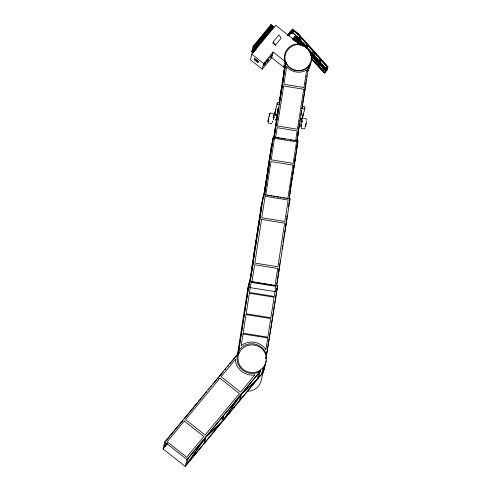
<?xml version="1.0" encoding="UTF-8"?>
<svg xmlns="http://www.w3.org/2000/svg" width="491" height="491" viewBox="0 0 491 491"><rect width="100%" height="100%" fill="white"/><g stroke="black" fill="none" stroke-linecap="round" stroke-linejoin="round"><path stroke-width="0.74" d="M265.962 358.786L277.581 285.793L249.514 281.282L238.571 351.507L239.142 352.998L237.988 353.637L164.767 441.98L163.067 448.897L185.248 466.45L258.475 378.107L258.874 376.867C262.317 374.271 264.753 370.11 264.526 365.715M264.483 367.882L266.183 360.971L266.638 356.018L265.944 353.281A15.141 14.699 13.8 0 0 240.062 349.113L238.571 351.507L237.724 354.962M256.234 48.83L256.259 48.087L273.389 27.416L274.266 27.073M271.799 26.152L271.879 25.182L271.001 25.526L253.865 46.191L252.448 52.617L253.325 52.273L254.663 46.823L271.799 26.152L272.677 25.808L272.591 26.784L255.461 47.455L254.455 51.543M271.001 25.526L271.081 24.55L253.049 46.307L251.65 51.985L252.527 51.647M273.389 27.416L273.469 26.44L272.591 26.784M268.503 59.129L267.92 60.503M271.854 55.084L271.431 56.226M307.722 71.305L309.729 66.432L309.864 65.088M309.729 66.432C314.234 56.416 309.631 46.976 299.295 43.975L275.721 25.317L251.828 54.145L250.435 59.822L262.255 69.176L271.75 57.717L273.143 52.04L285.94 62.087L274.248 137.124M269.228 116.404L269.307 115.6M276.163 121.768L276.145 122.185L276.163 121.799M305.23 126.383L305.187 126.807L305.316 126.291M306.139 121.332L306.151 120.958M253.074 263.379L254.596 250.036L256.474 241.204M260.021 218.059L261.55 204.722L263.311 196.609M279.931 263.108L278.102 274.174M280.128 261.691L280.269 260.138M286.799 218.532L285.486 226.676M286.965 217.047L287.137 215.567M286.4 222.306L286.83 218.599M286.996 217.12L287.167 215.635M264.011 195.025L264.268 192.791L263.814 195.756M264.127 194.326L266.122 184.027L264.539 194.387M295.079 158.034L293.354 169.15M295.116 158.077L294.428 164.025L297.712 142.562L296.767 146.969M273.26 118.036L273.585 115.489L273.064 113.489L270.191 113.028L269.025 114.796M277.679 112.009L275.825 126.715L274.622 131.613M284.179 70.317L282.325 85.023L281.005 90.657M299.559 123.032L297.773 133.877M299.762 121.688L299.933 120.086M305.967 82.071L304.156 92.928M306.169 80.708L306.335 79.131M306.63 77.026L306.814 75.553M268.178 120.019L268.006 121.381L268.528 123.382L271.4 123.842L272.266 122.609M301.13 125.156L300.952 126.518L301.48 128.489L304.352 128.955L305.218 127.721M268.577 119.859L268.737 118.804M268.626 119.902L268.792 118.828M302.02 122.56L302.186 121.48M305.66 125.862L306.053 123.351M306.396 121.94L305.795 125.696M249.44 283.344L261.623 203.918L263.673 194.479L290.058 198.72L276.715 285.707M249.489 283.252L252.957 264.054L254.485 250.705L251.189 272.18M254.737 249.047L258.033 227.572L259.794 219.446L254.706 249.318M249.637 286.001L249.403 287.517L275.789 291.758L276.016 290.249M250.33 281.466L263.673 194.479M263.784 195.774L271.382 146.103L273.358 136.915L298 140.88L289.125 198.824M267.933 168.861L271.222 147.368M269.792 160.06L273.076 138.603C269.835 156.015 267.54 173.587 264.532 191.073L269.559 161.49M264.489 194.859L273.358 136.915M251.987 281.779L254.602 264.766L277.654 268.473L275.046 285.486M265.741 195.449L270.922 161.582L292.949 165.123L287.879 198.241M289.058 199.088L290.758 187.985M294.158 165.792L289.923 191.662M237.46 354.643L247.82 288.192L249.514 281.282M273.677 137.517L278.305 108.002L277.949 110.26M279.091 102.772L284.547 67.764L285.94 62.087M274.254 136.866L275.666 127.813M275.936 126.089L278.833 107.517L277.691 112.157M279.502 103.208L282.165 86.121L279.305 102.594M275.598 137.523L277.127 127.715L297.172 130.937L295.643 140.745M296.945 141.291L308.587 66.782L311.128 60.749M270.713 329.59L265.926 358.191M270.829 328.841L277.145 288.309L276.237 292.022M268.528 118.607L268.73 117.312M301.474 123.744L300.983 126.475L301.37 126.193M249.937 281.779L252.847 264.766M290.39 187.943L290.641 186.47M290.893 184.99L291.145 183.517M291.396 182.038L291.685 180.24M291.893 179.086L292.188 177.282M292.397 176.134L294.195 165.449M283.019 242.192L283.27 240.713M283.491 239.516L283.773 237.748M283.994 236.558L286.179 223.693M276.666 284.093L276.949 282.325M277.17 281.134L279.226 269.007M279.244 102.84L282.208 85.765M278.391 107.836L278.133 109.333L278.458 108.008M273.99 137.474L275.709 127.457L274.512 132.349M301.664 108.732L301.977 107.013M302.18 105.761L302.499 104.018M302.695 102.791L305.015 89.43M296.84 140.776L297.098 139.291M297.356 137.805L298.516 131.122L297.828 133.92M296.797 141.144L298.473 131.484M268.313 119.859L268.006 121.381L268.417 121.081M269.074 116.557L269.32 115.686M269.154 116.637L269.295 115.833M273.272 117.03L273.585 115.489L273.168 115.815M276.992 116.772L277.127 116.244L276.985 116.809M305.12 126.807L305.218 126.316M269.228 115.692L269.326 115.225M296.779 146.533L298 140.88M301.517 125.549L301.689 124.745M288.954 203.802L290.058 198.72M288.413 206.754L289.696 200.85M282.049 249.133L282.853 245.445M253.417 52.537L254.663 46.823L253.841 46.94L252.448 52.617L253.424 51.438M254.737 51.039L255.461 47.455L254.639 47.572L272.677 25.808M255.756 50.131L256.259 48.087L255.437 48.198L273.469 26.44M165.596 442.348L164.522 446.718L167.143 442.968M270.731 25.968L271.081 24.55M262.255 69.176L263.649 63.499L273.143 52.04M273.254 41.833L272.898 43.276L275.328 45.203L281.147 38.181L279.072 34.812L273.254 41.833L275.328 45.203M269.976 57.355L269.811 58.141L270.16 57.766M288.45 35.886L290.666 33.216L291.304 30.632L287.757 34.91M290.666 33.216L291.071 33.535L291.709 30.951L288.162 35.229M185.248 466.45L186.948 459.539L260.175 371.19L260.568 369.956L263.237 367.489L265.152 364.426L266.183 360.971M321.237 59.657L326.754 65.812L325.723 69.09L326.902 70.023L327.607 67.138L297.822 33.873L292.562 29.712L291.85 32.59L291.071 33.535M284.154 66.917L284.547 67.764L283.51 67.022L284.903 61.344A14.165 13.76 13.8 0 1 299.295 43.975M291.445 32.271L292.611 33.192L293.244 30.608L297.749 34.174L299.958 36.635L299.246 39.519L300.424 40.452L301.057 37.868L306.574 44.03L305.868 46.915L307.041 47.842L307.366 47.455M292.611 33.192L293.409 30.865M284.387 68.789L285.78 63.112A14.165 13.76 13.8 0 0 308.587 66.782L307.538 71.042M274.659 113.605L277.194 103.276M275.617 110.414L273.555 118.81A1.129 1.092 13.8 0 0 273.677 119.644M293.52 40.287L294.152 37.703L294.557 38.028L293.925 40.612M294.766 37.875L295.152 36.285M296.981 42.251L297.693 39.366L295.079 36.586L295.478 35.892L306.992 48.615M297.38 41.563L297.055 41.95L295.956 40.722L298.54 37.598L292.937 32.805M297.54 40.913L297.859 39.624M295.883 41.023L298.54 37.598M301.222 38.126L300.676 40.366L301.848 41.293L299.264 44.417L298.086 43.484L298.798 40.6L303.812 46.197M298.485 42.791L299.117 40.207L304.635 46.369M299.32 39.219L300.277 36.248L296.386 32.449M299.62 44.196L301.848 41.293M300.725 45.43L302.879 42.827L301.775 41.594M302.26 46.142L304.058 43.76L302.879 42.827M304.224 46.332L305.156 44.988L303.984 44.061M305.942 46.614L306.58 44.933M247.581 289.905L249.078 283.792L238.767 349.973L237.675 354.422M307.041 47.842L307.679 45.258L313.19 51.42L312.485 54.305L313.663 55.238L314.295 52.654L319.813 58.81L319.101 61.694L320.279 62.627L320.918 60.043L326.429 66.205M307.845 45.516L307.292 47.756L311.779 52.384L310.84 53.722M310.551 55.489L310.901 54.071M307.611 71.25L308.299 68.445M308.514 69.569L309.907 63.891A13.269 12.889 13.8 0 1 286.977 64.321C280.539 55.017 290.568 41.956 301.228 45.123M311.116 58.822L312.356 54.992L317.873 61.154L316.842 64.425L318.015 65.358L320.605 62.24M311.724 57.576L312.356 54.992M312.558 54.004L313.516 51.033L307.998 44.871M317.235 63.738L316.916 64.125L315.738 63.198L312.429 59.497L315.087 56.078L313.909 55.145L314.461 52.911M312.429 59.497L315.087 56.078M300.664 115.164L301.64 111.187M313.528 60.731L316.118 57.613L315.013 56.379M301.149 122.713L303.217 114.317A1.129 1.092 13.8 0 0 303.211 113.746M302.382 118.399L304.923 108.069A1.295 1.258 13.8 0 0 303.413 106.43A1.295 1.258 13.8 0 0 302.732 108.505A1.295 1.258 13.8 0 0 304.923 108.069M314.633 61.964L317.223 58.84L316.118 57.613M315.738 63.198L318.321 60.074L317.223 58.84M323.857 71.127L323.532 71.52L322.354 70.587L317.941 65.659L318.653 62.774L324.17 68.936L323.459 71.821L324.637 72.748L327.221 69.63M318.34 64.965L318.978 62.382M317.941 65.659L320.531 62.541L321.077 60.301M319.046 66.893L321.636 63.769L320.531 62.541M320.15 68.12L322.734 65.002L321.636 63.769M321.255 69.354L323.839 66.236L322.734 65.002M324.017 70.483L324.49 68.544L324.17 68.936M322.354 70.587L324.944 67.463L323.839 66.236M311.202 58.724L322.918 71.686L324.576 72.999L325.668 69.477L307.998 49.744M324.962 72.361L325.668 69.477M325.797 68.789L326.754 65.812M287.401 35.125L292.483 29L298.147 33.48L327.933 66.745L327.159 69.875L324.576 72.999M276.685 289.463L277.581 285.793M258.475 378.107L260.568 369.956A14.214 13.809 13.8 0 1 239.43 364.69A14.214 13.809 13.8 0 1 248.145 345.394A14.214 13.809 13.8 0 1 266.257 357.362L265.913 358.743M261.543 374.4L263.237 367.489M263.458 371.337L265.152 364.426M237.988 353.637L237.19 356.331A15.141 14.699 13.8 0 0 257.64 372.516L260.175 371.19M265.054 63.916L265.336 62.873M266.797 61.13L266.429 62.179L266.914 61.688M265.195 63.695L265.533 62.682L265.054 63.179M266.65 61.332L266.871 61.019L266.631 61.995M265.293 63.591L265.005 63.977M269.283 114.317L270.142 113.09M182.001 421.726L182.873 420.474L165.952 440.893M167.044 443.269L164.859 446.393L167.278 443.471M217.894 378.5L218.765 377.254M271.474 56.164L271.953 54.931L271.726 55.158M263.851 64.628L265.066 63.136M266.92 60.921L268.387 59.147M265.048 63.953L264.784 64.284M270.277 56.87L271.621 55.238M268.025 60.344L268.602 58.975L268.233 59.35M271.474 56.201L271.21 56.533M271.879 25.182L253.841 46.94L253.865 46.191L253.049 46.307M251.65 51.985L252.626 50.812M287.836 35.407L292.562 29.712M263.833 65.438L264.79 64.253M266.901 61.731L267.859 60.546M270.259 57.686L271.216 56.502M289.113 35.303L290.838 33.222M292.728 39.206L295.478 35.892M292.937 39.17L294.152 37.703M293.133 39.526L295.883 36.211M297.822 33.873L298.147 33.48M293.342 39.489L294.557 38.028M295.484 36.905L295.809 36.512L295.404 36.193M297.749 34.174L298.074 33.781M297.436 36.365L294.852 39.489L295.557 36.604L304.647 46.749M297.362 36.665L294.778 39.789L295.956 40.722M299.958 36.635L300.277 36.248M298.16 43.183L300.75 40.066M298.086 43.484L300.676 40.366M300.799 45.129L302.953 42.527M302.333 45.841L304.058 43.76M304.297 46.031L305.156 44.988M306.574 44.03L306.9 43.638L302.382 38.599M308.71 50.96L309.569 49.916M309.815 52.193L310.674 51.15M310.913 53.421L311.779 52.384M313.19 51.42L313.516 51.033M311.398 57.969L313.982 54.845M313.909 55.145L311.325 58.269L312.503 59.196M313.602 60.43L316.192 57.312M314.706 61.663L317.296 58.539M315.811 62.897L318.395 59.773M319.813 58.81L320.132 58.423L315.118 52.819M319.175 61.393L319.5 61.007L318.321 60.074M319.119 66.592L321.709 63.468M320.224 67.819L322.808 64.702M321.329 69.053L323.913 65.935M322.427 70.287L325.017 67.169M327.607 67.138L327.933 66.745M325.269 70.164L325.594 69.777M327.534 67.433L327.859 67.046M184.1 419.001L201.022 398.582M201.5 398.005L204.882 393.923M205.852 392.757L206.815 391.591M208.27 389.836L209.234 388.669M210.688 386.92L211.652 385.754M213.1 384.005L218.421 377.591M223.509 371.448L219.643 376.112L221.858 374.032M224.964 369.698L225.928 368.532M227.376 366.783L228.346 365.611M229.794 363.862L236.564 355.699M163.067 448.897L167.462 443.594M263.845 65.395L263.581 65.72M265.109 63.118L265.392 62.823M263.79 65.456C263.501 65.162 263.348 65.297 263.642 65.622M258.407 377.788L261.077 375.32L262.992 372.258L264.017 368.802L261.347 379.684A14.214 13.809 13.8 0 1 247.409 391.259M257.542 62.289L257.959 62.48L258.094 61.51M303.205 118.147L306.077 118.607L306.507 120.056M272.971 117.134L274.469 117.374M299.197 124.616L301.449 124.978M274.942 137.505L276.415 137.744M277.888 137.977L279.354 138.216M280.827 138.456L282.3 138.689M283.767 138.928L285.24 139.162M290.39 139.99L291.863 140.23M293.336 140.463L294.809 140.702M267.472 195.393L268.964 195.633M270.455 195.872L271.946 196.118M273.444 196.357L274.935 196.596M276.427 196.836L278.667 197.198M280.158 197.437L281.656 197.677M283.147 197.916L284.639 198.155M286.136 198.395L287.628 198.634M251.067 281.736L256.339 282.583M257.849 282.828L271.413 285.007M272.922 285.253L274.432 285.492M254.725 58.828L254.522 59.865M257.812 62.455C259.53 61.725 255.332 59.178 254.835 58.84M254.694 58.754L254.381 59.773M254.933 58.951L257.978 61.326M294.134 30.663L295.257 31.559M292.777 33.038L294.938 34.744M298.467 37.899L299.645 38.832M291.126 32.664L291.531 32.983M305.083 45.289L306.261 46.222M311.705 52.684L312.884 53.617M324.944 67.463L326.116 68.396M271.719 57.693L283.51 67.022M251.828 54.145L263.649 63.499M257.474 62.277L254.491 59.896M164.767 441.98L186.948 459.539M314.805 56.729L316.333 58.423M294.385 40.121L295.404 41.25M295.809 36.512L298.012 38.979M320.482 64.063L323.986 67.985M310.202 52.954L325.343 69.863M312.031 55.385L317.548 61.541M277.206 113.943A1.295 1.258 13.8 0 1 275.273 115.029A1.295 1.258 13.8 0 1 275.255 112.844M276.998 114.225A1.129 1.092 13.8 0 1 276.482 114.888M275.629 114.992A1.129 1.092 13.8 0 1 275.126 114.71M274.942 114.483A1.129 1.092 13.8 0 1 274.825 114.219M274.825 113.648A1.129 1.092 13.8 0 1 275.107 113.157M277.961 109.72A1.129 1.092 13.8 0 1 277.679 110.782M275.789 109.714A1.129 1.092 13.8 0 1 276.077 109.223M275.733 119.387A1.129 1.092 13.8 0 1 275.623 119.651M275.445 119.878A1.129 1.092 13.8 0 1 275.218 120.049M274.088 120.049A1.129 1.092 13.8 0 1 273.855 119.872M302.303 117.435A1.295 1.258 13.8 0 1 300.191 118.834M302.125 118.558A1.129 1.092 13.8 0 1 301.664 118.988M301.449 119.068A1.129 1.092 13.8 0 1 300.866 119.068M302.229 117.73A1.129 1.092 13.8 0 1 302.217 118.356M303.107 114.575A1.129 1.092 13.8 0 1 302.695 114.98M300.873 123.677A1.129 1.092 13.8 0 1 300.695 123.904M235.416 359.406L235.398 360.333A16.866 16.381 13.8 0 0 254.007 375.063L254.927 374.848L240.608 392.125L221.097 376.683L235.416 359.406M261.433 205.385L259.905 218.74L258.137 226.86L261.433 205.385M284.289 69.679L282.435 84.397L285.492 64.781L284.289 69.679M269.516 161.834L266.232 183.296L264.496 191.367L269.516 161.834M261.55 219.446L254.86 263.078L277.912 266.785L284.602 223.16L261.55 219.446M265.097 196.308L261.807 217.765L284.866 221.472L288.156 200.015L265.097 196.308M274.481 138.352L271.192 159.814L293.219 163.356L296.503 141.893L274.481 138.352M272.266 121.664L272.358 121.222L272.266 121.664M243.033 333.978L241.198 345.756L241.885 345.124A16.866 16.381 13.8 0 1 265.428 348.911L265.889 349.727L267.724 337.949L243.033 333.978M246.059 314.578L243.155 333.205L267.847 337.176L270.75 318.549L246.059 314.578M249.385 293.244L246.175 313.804L270.866 317.775L274.07 297.215L249.385 293.244M251.079 282.374L249.502 292.47L274.193 296.441L275.764 286.345L251.079 282.374M283.626 86.023L277.397 125.984L297.442 129.213L303.671 89.245L283.626 86.023M286.634 66.733L283.896 84.292L303.941 87.521L306.679 69.955L305.66 70.569A15.571 15.117 13.8 0 1 287.413 67.635L286.634 66.733M302.235 120.835L302.082 121.682L302.241 120.798M188.133 458.447L186.703 464.271L205.06 438.033L188.133 458.447M205.404 437.69L203.974 443.52L187.04 463.946L205.404 437.69M205.876 437.119L204.446 442.95L221.373 422.524L205.876 437.119M223.252 416.08L221.822 421.904L206.281 436.554L223.252 416.08M223.73 415.503L222.3 421.327L240.651 395.083L223.73 415.503M240.995 394.746L239.565 400.576L222.638 421.002L240.995 394.746M241.425 394.23L239.989 400.061L256.922 379.635L241.425 394.23M258.745 373.252L257.315 379.077L241.824 393.672L258.745 373.252M184.328 421.045L167.167 441.753L186.678 457.195L203.839 436.487L184.328 421.045M219.876 378.162L185.555 419.572L205.066 435.014L239.387 393.604L219.876 378.162M277.544 104.497A1.295 1.258 13.8 0 0 279.704 103.939A1.295 1.258 13.8 0 0 278.102 102.386A1.295 1.258 13.8 0 0 277.544 104.497"/></g></svg>
